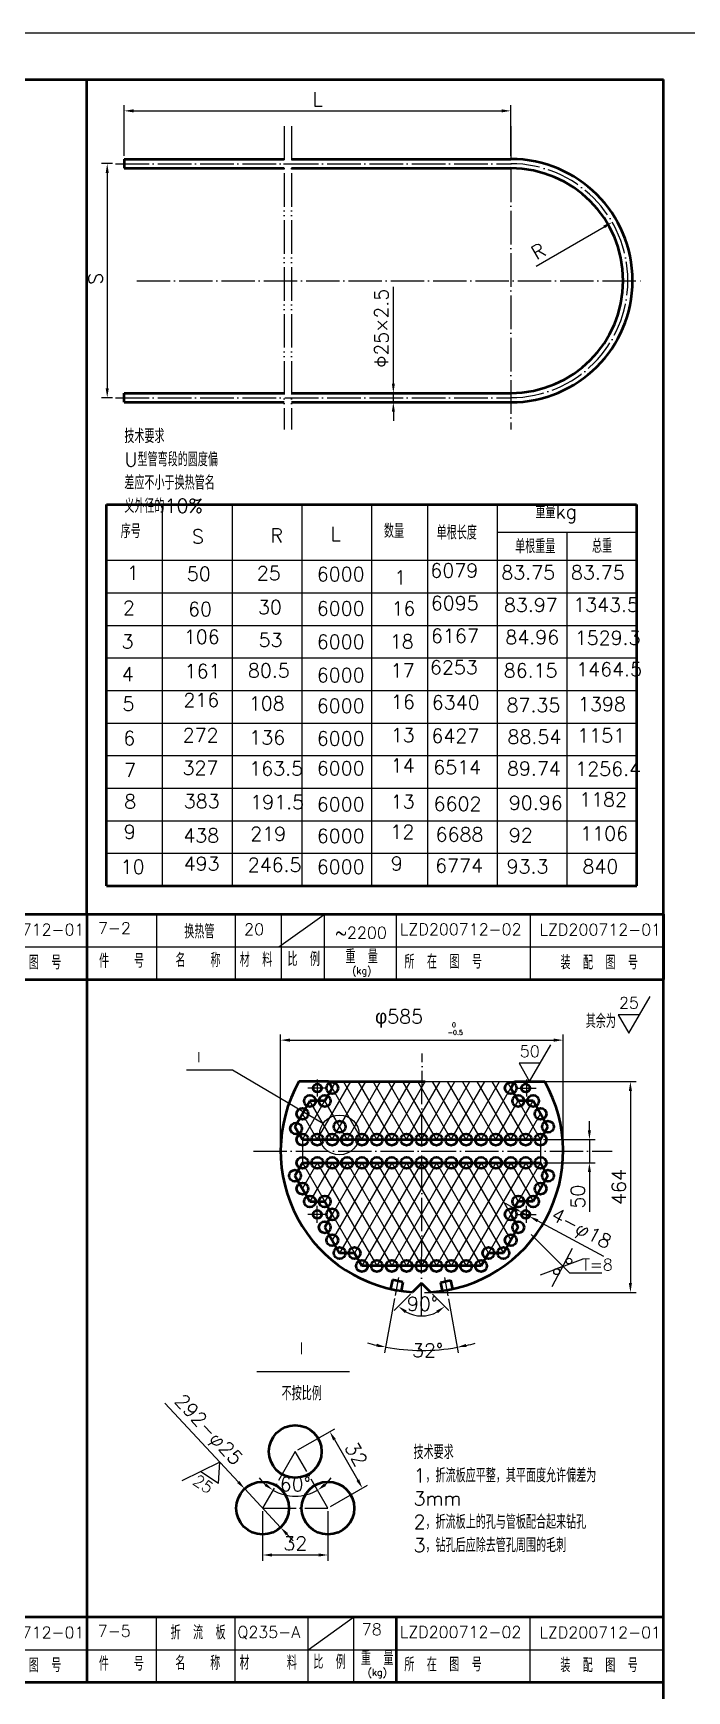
# Model space of a CAD drawing. Header units: millimetres. Extents: x -473 to 368, y 183 to 777.
# Drawn here: x -197.8 to -57.2, y 420.5 to 777 of the extents above; entities that cross this region are included whole.
import ezdxf

# ---------------------------------------------------------------- set-up
doc = ezdxf.new("R2010")
doc.units = ezdxf.units.MM
doc.header["$LTSCALE"] = 0.3
doc.linetypes.add('ACAD_ISO04W100', pattern=[30, 24, -3, 0, -3])
doc.linetypes.add('ACAD_ISO05W100', pattern=[33, 24, -3, 0, -3, 0, -3])
doc.layers.get('Defpoints').update_dxf_attribs({"lineweight": 25})
for name, color, linetype, lineweight in [('双点化线', 56, 'ACAD_ISO05W100', 25), ('图层1', 3, 'Continuous', 25), ('实线', 7, 'Continuous', 50), ('标注线---细实线', 4, 'Continuous', 25), ('点化线', 10, 'ACAD_ISO04W100', 25)]:
    doc.layers.add(name, color=color, linetype=linetype, lineweight=lineweight)
doc.styles.get("Standard").update_dxf_attribs({"font": 'txt', "bigfont": 'gbcbig.shx'})
doc.styles.add('字母', font='txt.shx', dxfattribs={"height": 1, "bigfont": 'gbcbig.shx'})
doc.styles.add('普通标注', font='txt.shx', dxfattribs={"height": 3, "bigfont": 'gbcbig.shx'})
doc.styles.add('标题栏小字', font='txt.shx', dxfattribs={"height": 3, "bigfont": 'gbcbig.shx'})
doc.dimstyles.new('BIAOZHU', dxfattribs={"dimtxt": 3, "dimasz": 2, "dimexe": 1.25, "dimexo": 0.65, "dimgap": 1, "dimtad": 1, "dimtxsty": 'Standard', "dimcen": 2.5, "dimadec": 0, "dimazin": 0, "dimtfac": 1, "dimtmove": 0, "dimatfit": 3, "dimfxl": 0, "dimarcsym": 0})
doc.dimstyles.new('BIAOZHU$2', dxfattribs={"dimtxt": 3, "dimasz": 2, "dimexe": 1.25, "dimexo": 0.65, "dimgap": 1, "dimtad": 1, "dimtih": 1, "dimtoh": 1, "dimtxsty": 'Standard', "dimcen": 2.5, "dimclrd": 4, "dimadec": 0, "dimazin": 0, "dimtfac": 1, "dimtmove": 0, "dimatfit": 3, "dimfxl": 0, "dimarcsym": 0})

# ---------------------------------------------------------------- blocks, each defined once
blk = doc.blocks.new('*D12')
at = {"layer": 'Defpoints', "color": 0}
for p in [(-180.04, 748.89), (-181.85, 698.56), (-180.04, 698.56)]:
    blk.add_point(p, dxfattribs=at)
at = {"layer": '标注线---细实线', "color": 0, "lineweight": -2}
for p, q in [((-180.69, 748.89), (-183.1, 748.89)), ((-181.85, 746.89), (-181.85, 700.56)), ((-180.69, 698.56), (-183.1, 698.56))]:
    blk.add_line(p, q, dxfattribs=at)
at = {"layer": '标注线---细实线', "color": 0}
for points in [[(-182.18, 746.89), (-181.51, 746.89), (-181.85, 748.89)], [(-182.18, 700.56), (-181.51, 700.56), (-181.85, 698.56)]]:
    blk.add_solid(points, dxfattribs=at)
at = {"layer": '标注线---细实线', "color": 0, "insert": (-184.35, 724.15), "char_height": 3, "attachment_point": 5, "rotation": 90}
blk.add_mtext('S', dxfattribs=at)
blk = doc.blocks.new('*D13')
at = {"layer": 'Defpoints', "color": 0}
for p in [(-95.06, 760.24), (-178.19, 749.89), (-95.06, 749.89)]:
    blk.add_point(p, dxfattribs=at)
at = {"layer": '标注线---细实线', "color": 0, "lineweight": -2}
for p, q in [((-178.19, 750.54), (-178.19, 761.49)), ((-176.19, 760.24), (-97.06, 760.24)), ((-95.06, 750.54), (-95.06, 761.49))]:
    blk.add_line(p, q, dxfattribs=at)
at = {"layer": '标注线---细实线', "color": 0}
for points in [[(-176.19, 760.58), (-176.19, 759.91), (-178.19, 760.24)], [(-97.06, 760.58), (-97.06, 759.91), (-95.06, 760.24)]]:
    blk.add_solid(points, dxfattribs=at)
at = {"layer": '标注线---细实线', "color": 0, "insert": (-136.62, 762.74), "char_height": 3, "attachment_point": 5}
blk.add_mtext('L', dxfattribs=at)
blk = doc.blocks.new('*D14')
at = {"layer": 'Defpoints', "color": 0}
for p in [(-73.26, 736.3), (-95.06, 723.72)]:
    blk.add_point(p, dxfattribs=at)
at = {"layer": '标注线---细实线', "color": 0, "lineweight": -2}
blk.add_line((-89.6, 726.87), (-75, 735.3), dxfattribs=at)
at = {"layer": '标注线---细实线', "color": 0}
blk.add_solid([(-75.16, 735.59), (-74.83, 735.01), (-73.26, 736.3)], dxfattribs=at)
at = {"layer": '标注线---细实线', "color": 0, "insert": (-89.12, 730.04), "char_height": 3, "attachment_point": 5, "rotation": 29.9771}
blk.add_mtext('R', dxfattribs=at)
blk = doc.blocks.new('*D15')
at = {"layer": 'Defpoints', "color": 0}
for p in [(-118.64, 699.56), (-120.32, 697.56), (-118.64, 697.56)]:
    blk.add_point(p, dxfattribs=at)
at = {"layer": '标注线---细实线', "color": 0, "lineweight": -2}
for p, q in [((-120.32, 701.56), (-120.32, 722.43)), ((-119.29, 699.56), (-121.57, 699.56)), ((-120.32, 697.56), (-120.32, 699.56)), ((-119.29, 697.56), (-121.57, 697.56)), ((-120.32, 695.56), (-120.32, 693.56))]:
    blk.add_line(p, q, dxfattribs=at)
at = {"layer": '标注线---细实线', "color": 0}
for points in [[(-120.65, 701.56), (-119.99, 701.56), (-120.32, 699.56)], [(-120.65, 695.56), (-119.99, 695.56), (-120.32, 697.56)]]:
    blk.add_solid(points, dxfattribs=at)
at = {"layer": '标注线---细实线', "color": 0, "insert": (-122.9, 713.5), "char_height": 3, "attachment_point": 5, "rotation": 90}
blk.add_mtext('Φ25×2.5', dxfattribs=at)
blk = doc.blocks.new('*D23')
at = {"layer": 'Defpoints', "color": 0}
for p in [(-88.67, 539), (-88.67, 534), (-78.16, 534)]:
    blk.add_point(p, dxfattribs=at)
at = {"layer": '标注线---细实线', "color": 0, "lineweight": -2}
for p, q in [((-78.16, 541), (-78.16, 543)), ((-88.02, 539), (-76.91, 539)), ((-78.16, 539), (-78.16, 534)), ((-88.02, 534), (-76.91, 534)), ((-78.16, 532), (-78.16, 523.5))]:
    blk.add_line(p, q, dxfattribs=at)
at = {"layer": '标注线---细实线', "color": 0}
for points in [[(-78.5, 541), (-77.83, 541), (-78.16, 539)], [(-78.5, 532), (-77.83, 532), (-78.16, 534)]]:
    blk.add_solid(points, dxfattribs=at)
at = {"layer": '标注线---细实线', "color": 0, "insert": (-80.66, 526.75), "char_height": 3, "attachment_point": 5, "rotation": 90}
blk.add_mtext('50', dxfattribs=at)
blk = doc.blocks.new('*D41')
at = {"layer": 'Defpoints', "color": 0}
for p in [(-119.2, 509.37), (-109.3, 509.35), (-119.92, 505.46), (-108.6, 505.43), (-116.86, 493.74)]:
    blk.add_point(p, dxfattribs=at)
at = {"layer": '标注线---细实线', "color": 0, "lineweight": -2}
for p, q in [((-120.04, 504.82), (-122.19, 493.14)), ((-108.48, 504.79), (-106.38, 493.11))]:
    blk.add_line(p, q, dxfattribs=at)
at = {"layer": '标注线---细实线', "color": 4, "lineweight": -2}
for start, end in [(254.1887, 256.8635), (259.5383, 280.1997), (282.8745, 285.5493)]:
    blk.add_arc((-114.19, 536.5), 42.84, start, end, dxfattribs=at)
at = {"layer": '标注线---细实线', "color": 4}
for points in [[(-123.86, 495.11), (-123.99, 494.45), (-121.97, 494.37)], [(-104.57, 494.41), (-104.71, 495.06), (-106.6, 494.34)]]:
    blk.add_solid(points, dxfattribs=at)
at = {"layer": '标注线---细实线', "color": 0, "insert": (-112.96, 493.68), "char_height": 3, "attachment_point": 5}
blk.add_mtext('32°', dxfattribs=at)
blk = doc.blocks.new('*D42')
at = {"layer": 'Defpoints', "color": 0}
for p in [(-83.82, 560.39), (-144.56, 536.5), (-83.82, 536.5)]:
    blk.add_point(p, dxfattribs=at)
at = {"layer": '标注线---细实线', "color": 0, "lineweight": -2}
for p, q in [((-144.56, 537.15), (-144.56, 561.64)), ((-142.56, 560.39), (-85.82, 560.39)), ((-83.82, 537.15), (-83.82, 561.64))]:
    blk.add_line(p, q, dxfattribs=at)
at = {"layer": '标注线---细实线', "color": 0}
for points in [[(-142.56, 560.73), (-142.56, 560.06), (-144.56, 560.39)], [(-85.82, 560.73), (-85.82, 560.06), (-83.82, 560.39)]]:
    blk.add_solid(points, dxfattribs=at)
blk = doc.blocks.new('粗糙度1')
at = {"layer": '标注线---细实线'}
blk.add_line((0, 0), (9.11, 0), dxfattribs=at)
blk.add_lwpolyline([(2.27, 3.94), (0, 0), (4.54, 0)], close=True, dxfattribs=at)
blk = doc.blocks.new('*D50')
at = {"layer": 'Defpoints', "color": 0}
for p in [(-92.66, 523.34), (-91.08, 522.49)]:
    blk.add_point(p, dxfattribs=at)
at = {"layer": '标注线---细实线', "color": 0, "lineweight": -2}
for p, q in [((-94.42, 524.29), (-96.19, 525.24)), ((-92.66, 523.34), (-91.08, 522.49)), ((-75.05, 513.89), (-89.31, 521.55))]:
    blk.add_line(p, q, dxfattribs=at)
at = {"layer": '标注线---细实线', "color": 0}
for points in [[(-94.27, 524.58), (-94.58, 524), (-92.66, 523.34)], [(-89.16, 521.84), (-89.47, 521.25), (-91.08, 522.49)]]:
    blk.add_solid(points, dxfattribs=at)
at = {"layer": '标注线---细实线', "color": 0, "insert": (-80.08, 519.52), "char_height": 3, "attachment_point": 5, "rotation": 331.7768}
blk.add_mtext('4-φ18', dxfattribs=at)
blk = doc.blocks.new('*D53')
at = {"layer": 'Defpoints', "color": 0}
for p in [(-114.15, 551.47), (-114.26, 506.13), (-69.35, 506.13)]:
    blk.add_point(p, dxfattribs=at)
at = {"layer": '标注线---细实线', "color": 0, "lineweight": -2}
for p, q in [((-113.5, 551.47), (-68.1, 551.47)), ((-69.35, 549.47), (-69.35, 508.13)), ((-113.61, 506.13), (-68.1, 506.13))]:
    blk.add_line(p, q, dxfattribs=at)
at = {"layer": '标注线---细实线', "color": 0}
for points in [[(-69.68, 549.47), (-69.02, 549.47), (-69.35, 551.47)], [(-69.68, 508.13), (-69.02, 508.13), (-69.35, 506.13)]]:
    blk.add_solid(points, dxfattribs=at)
at = {"layer": '标注线---细实线', "color": 0, "insert": (-71.85, 528.8), "char_height": 3, "attachment_point": 5, "rotation": 90}
blk.add_mtext('464', dxfattribs=at)
blk = doc.blocks.new('*D54')
at = {"layer": 'Defpoints', "color": 0}
for p in [(-114.25, 508.13), (-114.25, 508.13), (-116.19, 506.2), (-112.33, 506.19), (-116.09, 501.33)]:
    blk.add_point(p, dxfattribs=at)
at = {"layer": '标注线---细实线', "color": 0, "lineweight": -2}
for p, q in [((-116.65, 505.74), (-120.12, 502.27)), ((-111.87, 505.73), (-108.41, 502.24))]:
    blk.add_line(p, q, dxfattribs=at)
at = {"layer": '标注线---细实线', "color": 4, "lineweight": -2}
blk.add_arc((-114.25, 508.13), 7.05, 241.3135, 298.4245, dxfattribs=at)
at = {"layer": '标注线---细实线', "color": 4}
for points in [[(-117.84, 501.68), (-117.44, 502.22), (-119.24, 503.15)], [(-111.1, 502.2), (-110.7, 501.67), (-109.29, 503.13)]]:
    blk.add_solid(points, dxfattribs=at)
at = {"layer": '标注线---细实线', "color": 0, "insert": (-114.06, 503.67), "char_height": 3, "attachment_point": 5}
blk.add_mtext('90°', dxfattribs=at)
blk = doc.blocks.new('*D55')
at = {"layer": 'Defpoints', "color": 0}
for p in [(-141.41, 471.92), (-126.97, 464.03), (-134.38, 459.75)]:
    blk.add_point(p, dxfattribs=at)
at = {"layer": '标注线---细实线', "color": 0, "lineweight": -2}
for p, q in [((-140.84, 472.25), (-132.91, 476.83)), ((-132.99, 474.47), (-127.97, 465.77)), ((-133.82, 460.08), (-125.88, 464.66))]:
    blk.add_line(p, q, dxfattribs=at)
at = {"layer": '标注线---细实线', "color": 0}
for points in [[(-132.7, 474.64), (-133.28, 474.3), (-133.99, 476.2)], [(-127.68, 465.93), (-128.26, 465.6), (-126.97, 464.03)]]:
    blk.add_solid(points, dxfattribs=at)
at = {"layer": '标注线---细实线', "color": 0, "insert": (-128.31, 471.37), "char_height": 3, "attachment_point": 5, "rotation": 300}
blk.add_mtext('32', dxfattribs=at)
blk = doc.blocks.new('*D56')
at = {"layer": 'Defpoints', "color": 0}
for p in [(-148.43, 459.75), (-134.38, 459.75), (-134.38, 449.67)]:
    blk.add_point(p, dxfattribs=at)
at = {"layer": '标注线---细实线', "color": 0, "lineweight": -2}
for p, q in [((-148.43, 459.1), (-148.43, 448.42)), ((-134.38, 459.1), (-134.38, 448.42)), ((-146.43, 449.67), (-136.38, 449.67))]:
    blk.add_line(p, q, dxfattribs=at)
at = {"layer": '标注线---细实线', "color": 0}
for points in [[(-146.43, 450), (-146.43, 449.33), (-148.43, 449.67)], [(-136.38, 450), (-136.38, 449.33), (-134.38, 449.67)]]:
    blk.add_solid(points, dxfattribs=at)
at = {"layer": '标注线---细实线', "color": 0, "insert": (-141.41, 452.17), "char_height": 3, "attachment_point": 5}
blk.add_mtext('32', dxfattribs=at)
blk = doc.blocks.new('*D57')
at = {"layer": 'Defpoints', "color": 0}
for p in [(-141.41, 471.92), (-141.41, 471.92), (-143.07, 462.48), (-148.43, 459.75), (-134.38, 459.75)]:
    blk.add_point(p, dxfattribs=at)
at = {"layer": '标注线---细实线', "color": 4, "lineweight": -2}
for start, end in [(216.0592, 228.0296), (240, 300), (311.9704, 323.9408)]:
    blk.add_arc((-141.41, 471.92), 9.59, start, end, dxfattribs=at)
at = {"layer": '标注线---细实线', "color": 4}
for points in [[(-147.62, 465.06), (-148.02, 464.52), (-146.2, 463.62)], [(-134.8, 464.52), (-135.19, 465.06), (-136.61, 463.62)]]:
    blk.add_solid(points, dxfattribs=at)
at = {"layer": '标注线---细实线', "color": 0, "insert": (-141.41, 464.92), "char_height": 3, "attachment_point": 5}
blk.add_mtext('60°', dxfattribs=at)
blk = doc.blocks.new('*D58')
at = {"layer": 'Defpoints', "color": 0}
for p in [(-152.29, 463.9), (-144.57, 455.61)]:
    blk.add_point(p, dxfattribs=at)
at = {"layer": '标注线---细实线', "color": 0, "lineweight": -2}
for p, q in [((-169.46, 482.33), (-153.65, 465.36)), ((-144.57, 455.61), (-152.29, 463.9)), ((-143.21, 454.15), (-141.85, 452.68))]:
    blk.add_line(p, q, dxfattribs=at)
at = {"layer": '标注线---细实线', "color": 0}
for points in [[(-153.41, 465.59), (-153.9, 465.14), (-152.29, 463.9)], [(-142.96, 454.37), (-143.45, 453.92), (-144.57, 455.61)]]:
    blk.add_solid(points, dxfattribs=at)
at = {"layer": '标注线---细实线', "color": 0, "insert": (-160.35, 476.34), "char_height": 3, "attachment_point": 5, "rotation": 312.9662, "style": '普通标注'}
blk.add_mtext('292-φ25', dxfattribs=at)

msp = doc.modelspace()

# ---------------------------------------------------------------- linework, layer by layer
at = {"layer": '双点化线'}
for p, q in [((-143.806, 756.919), (-143.806, 691.738)), ((-142.225, 756.919), (-142.225, 691.738))]:
    msp.add_line(p, q, dxfattribs=at)
at = {"layer": '图层1'}
for p, q in [((-138.269, 547.318), (-135.069, 547.318)), ((-88.669, 539.004), (-87.069, 541.775)), ((-90.269, 525.69), (-93.469, 525.69))]:
    msp.add_line(p, q, dxfattribs=at)
msp.add_lwpolyline([(-472.735, 182.956), (368.265, 182.956), (368.265, 776.956), (-472.735, 776.956)], close=True, dxfattribs=at)
at = {"layer": '实线'}
for p, q in [((-447.735, 766.956), (-62.235, 766.956)), ((-186.235, 587.461), (-186.235, 766.956)), ((-62.235, 192.956), (-62.235, 766.956)), ((-178.189, 749.886), (-143.806, 749.886)), ((-178.189, 749.886), (-178.189, 747.886)), ((-142.225, 749.886), (-95.058, 749.886)), ((-178.189, 747.886), (-143.806, 747.886)), ((-142.225, 747.886), (-95.058, 747.886)), ((-178.189, 697.563), (-178.189, 699.563)), ((-178.189, 699.563), (-143.806, 699.563)), ((-142.225, 699.563), (-95.058, 699.563)), ((-178.189, 697.563), (-143.806, 697.563)), ((-142.225, 697.563), (-95.058, 697.563)), ((-182.013, 675.591), (-68.013, 675.591)), ((-182.013, 593.591), (-182.013, 675.591)), ((-68.013, 675.591), (-68.013, 593.591)), ((-182.013, 593.591), (-67.933, 593.591)), ((-186.195, 587.425), (-310.195, 587.425)), ((-186.195, 587.425), (-206.195, 587.425)), ((-186.235, 587.461), (-186.235, 573.461)), ((-186.235, 587.425), (-186.235, 573.425)), ((-62.195, 587.425), (-186.195, 587.425)), ((-171.195, 587.425), (-186.195, 587.425)), ((-186.195, 587.425), (-186.195, 573.425)), ((-134.358, 587.425), (-154.358, 587.425)), ((-114.192, 587.425), (-126.192, 587.425)), ((-62.195, 587.425), (-82.195, 587.425)), ((-62.235, 587.461), (-62.235, 573.461)), ((-62.235, 587.425), (-62.235, 573.425)), ((-447.735, 573.461), (-62.235, 573.461)), ((-186.235, 573.461), (-186.195, 436.283)), ((-134.269, 551.475), (-140.611, 551.475)), ((-133.469, 550.089), (-135.069, 547.318)), ((-134.269, 551.475), (-133.469, 550.089)), ((-134.269, 551.475), (-113.469, 551.475)), ((-94.269, 551.475), (-95.069, 550.089)), ((-95.069, 550.089), (-93.469, 547.318)), ((-94.269, 551.475), (-87.765, 551.475)), ((-141.469, 541.775), (-138.269, 547.318)), ((-135.069, 547.318), (-138.269, 547.318)), ((-90.269, 547.318), (-93.469, 547.318)), ((-87.069, 541.775), (-90.269, 547.318)), ((-139.869, 539.004), (-141.469, 541.775)), ((-139.869, 539.004), (-88.669, 539.004)), ((-87.069, 541.775), (-88.669, 539.004)), ((-139.869, 534.004), (-141.469, 531.232)), ((-141.469, 531.232), (-138.269, 525.69)), ((-139.869, 534.004), (-88.669, 534.004)), ((-87.069, 531.232), (-90.269, 525.69)), ((-88.669, 534.004), (-87.069, 531.232)), ((-138.269, 525.69), (-135.069, 525.69)), ((-138.269, 525.69), (-135.069, 525.69)), ((-135.069, 525.69), (-133.469, 522.919)), ((-93.469, 525.69), (-95.069, 522.919)), ((-90.269, 525.69), (-93.469, 525.69)), ((-133.469, 522.919), (-135.069, 520.147)), ((-95.069, 522.919), (-93.469, 520.147)), ((-135.069, 520.147), (-131.869, 514.605)), ((-93.469, 520.147), (-96.669, 514.605)), ((-128.669, 514.605), (-131.869, 514.605)), ((-128.669, 514.605), (-127.069, 511.833)), ((-99.869, 514.605), (-101.469, 511.833)), ((-96.669, 514.605), (-99.869, 514.605)), ((-101.469, 511.833), (-127.069, 511.833)), ((-120.471, 508.811), (-120.908, 506.887)), ((-118.296, 508.311), (-120.471, 508.811)), ((-118.296, 508.311), (-118.661, 506.465)), ((-114.253, 508.134), (-116.187, 506.2)), ((-114.253, 508.134), (-112.327, 506.191)), ((-110.208, 508.293), (-108.031, 508.783)), ((-110.208, 508.293), (-109.852, 506.445)), ((-108.031, 508.783), (-107.603, 506.857)), ((-186.195, 436.283), (-310.195, 436.283)), ((-186.195, 436.283), (-206.195, 436.283)), ((-186.235, 436.319), (-186.235, 422.319)), ((-62.235, 436.283), (-186.235, 436.283)), ((-171.235, 436.283), (-186.235, 436.283)), ((-186.235, 436.283), (-186.235, 422.283)), ((-134.398, 436.283), (-154.398, 436.283)), ((-119.658, 422.283), (-119.658, 436.283)), ((-62.235, 436.283), (-82.235, 436.283)), ((-62.275, 436.319), (-62.275, 422.319)), ((-447.735, 422.283), (-62.235, 422.283))]:
    msp.add_line(p, q, dxfattribs=at)
for centre, radius in [((-136.669, 550.089), 0.9), ((-133.469, 550.089), 1.25), ((-95.069, 550.089), 1.25), ((-91.869, 550.089), 0.9), ((-139.869, 544.546), 1.25), ((-138.269, 547.318), 1.25), ((-135.069, 547.318), 1.25), ((-93.469, 547.318), 1.25), ((-90.269, 547.318), 1.25), ((-88.669, 544.546), 1.25), ((-141.247, 541.391), 1.25), ((-131.869, 541.775), 1.25), ((-87.069, 541.775), 1.25), ((-139.869, 539.004), 1.25), ((-136.669, 539.004), 1.25), ((-133.469, 539.004), 1.25), ((-130.269, 539.004), 1.25), ((-127.069, 539.004), 1.25), ((-123.869, 539.004), 1.25), ((-120.669, 539.004), 1.25), ((-117.469, 539.004), 1.25), ((-114.269, 539.004), 1.25), ((-111.069, 539.004), 1.25), ((-107.869, 539.004), 1.25), ((-104.669, 539.004), 1.25), ((-101.469, 539.004), 1.25), ((-98.269, 539.004), 1.25), ((-95.069, 539.004), 1.25), ((-91.869, 539.004), 1.25), ((-88.669, 539.004), 1.25), ((-139.869, 534.004), 1.25), ((-136.669, 534.004), 1.25), ((-133.469, 534.004), 1.25), ((-130.269, 534.004), 1.25), ((-127.069, 534.004), 1.25), ((-123.869, 534.004), 1.25), ((-120.669, 534.004), 1.25), ((-117.469, 534.004), 1.25), ((-114.269, 534.004), 1.25), ((-111.069, 534.004), 1.25), ((-107.869, 534.004), 1.25), ((-104.669, 534.004), 1.25), ((-101.469, 534.004), 1.25), ((-98.269, 534.004), 1.25), ((-95.069, 534.004), 1.25), ((-91.869, 534.004), 1.25), ((-88.669, 534.004), 1.25), ((-141.469, 531.232), 1.25), ((-87.069, 531.232), 1.25), ((-139.869, 528.461), 1.25), ((-88.669, 528.461), 1.25), ((-138.269, 525.69), 1.25), ((-135.069, 525.69), 1.25), ((-133.469, 522.919), 1.25), ((-95.069, 522.919), 1.25), ((-93.469, 525.69), 1.25), ((-90.269, 525.69), 1.25), ((-136.669, 522.919), 0.9), ((-135.069, 520.147), 1.25), ((-93.469, 520.147), 1.25), ((-91.869, 522.919), 0.9), ((-133.469, 517.376), 1.25), ((-95.069, 517.376), 1.25), ((-131.869, 514.605), 1.25), ((-128.669, 514.605), 1.25), ((-99.869, 514.605), 1.25), ((-96.669, 514.605), 1.25), ((-127.069, 511.833), 1.25), ((-123.869, 511.833), 1.25), ((-120.669, 511.833), 1.25), ((-117.469, 511.833), 1.25), ((-114.269, 511.833), 1.25), ((-111.069, 511.833), 1.25), ((-107.869, 511.833), 1.25), ((-104.669, 511.833), 1.25), ((-101.469, 511.833), 1.25), ((-141.406, 471.923), 5.663), ((-148.432, 459.755), 5.663), ((-134.381, 459.755), 5.663)]:
    msp.add_circle(centre, radius, dxfattribs=at)
for centre, radius, start, end in [((-95.058, 723.725), 26.161, 270, 90), ((-95.058, 723.725), 24.161, 270, 90), ((-114.188, 536.504), 30.37, 150.46512, 266.22578), ((-114.188, 536.504), 30.37, 273.51221, 29.53488)]:
    msp.add_arc(centre, radius, start, end, dxfattribs=at)
at = {"layer": '标注线---细实线'}
for p, q in [((-170.013, 675.591), (-170.013, 593.591)), ((-155.013, 675.591), (-155.013, 593.591)), ((-140.013, 675.591), (-140.013, 593.591)), ((-125.013, 675.591), (-125.013, 593.591)), ((-113.013, 675.591), (-113.013, 593.591)), ((-98.013, 675.591), (-98.013, 593.591)), ((-97.992, 669.621), (-67.992, 669.621)), ((-83.013, 669.621), (-83.013, 593.591)), ((-182.013, 663.591), (-68.013, 663.591)), ((-182.013, 656.591), (-68.013, 656.591)), ((-182.013, 649.591), (-68.013, 649.591)), ((-182.013, 642.591), (-68.013, 642.591)), ((-182.013, 635.591), (-68.013, 635.591)), ((-182.013, 628.591), (-68.013, 628.591)), ((-182.013, 621.591), (-68.013, 621.591)), ((-182.013, 614.591), (-68.013, 614.591)), ((-182.013, 607.591), (-68.013, 607.591)), ((-182.013, 600.591), (-68.013, 600.591)), ((-171.195, 573.425), (-171.195, 587.425)), ((-154.358, 587.425), (-154.358, 573.425)), ((-144.98, 580.425), (-135.177, 587.425)), ((-144.388, 573.425), (-144.388, 587.425)), ((-135.177, 587.425), (-135.177, 573.425)), ((-119.618, 573.425), (-119.618, 587.425)), ((-90.907, 587.425), (-90.907, 573.425)), ((-310.195, 580.425), (-186.195, 580.425)), ((-186.195, 580.425), (-62.195, 580.425)), ((-69.673, 561.892), (-65.117, 569.784)), ((-91.017, 551.475), (-86.46, 559.367)), ((-154.875, 553.924), (-164.791, 553.924)), ((-135.451, 542.437), (-154.875, 553.924)), ((-139.869, 539.004), (-132.669, 551.475)), ((-136.669, 539.004), (-129.469, 551.475)), ((-127.069, 539.004), (-134.269, 551.475)), ((-133.469, 539.004), (-126.269, 551.475)), ((-123.869, 539.004), (-131.069, 551.475)), ((-130.269, 539.004), (-123.069, 551.475)), ((-120.669, 539.004), (-127.869, 551.475)), ((-127.069, 539.004), (-119.869, 551.475)), ((-117.469, 539.004), (-124.669, 551.475)), ((-123.869, 539.004), (-116.669, 551.475)), ((-114.269, 539.004), (-121.469, 551.475)), ((-120.669, 539.004), (-113.469, 551.475)), ((-111.069, 539.004), (-118.269, 551.475)), ((-117.469, 539.004), (-110.269, 551.475)), ((-107.869, 539.004), (-115.069, 551.475)), ((-114.269, 539.004), (-107.069, 551.475)), ((-104.669, 539.004), (-111.869, 551.475)), ((-111.069, 539.004), (-103.869, 551.475)), ((-101.469, 539.004), (-108.669, 551.475)), ((-107.869, 539.004), (-100.669, 551.475)), ((-98.269, 539.004), (-105.469, 551.475)), ((-104.669, 539.004), (-97.469, 551.475)), ((-95.069, 539.004), (-102.269, 551.475)), ((-101.469, 539.004), (-94.269, 551.475)), ((-91.869, 539.004), (-99.069, 551.475)), ((-88.669, 539.004), (-95.869, 551.475)), ((-133.469, 539.004), (-138.269, 547.318)), ((-130.269, 539.004), (-135.069, 547.318)), ((-98.269, 539.004), (-93.469, 547.318)), ((-95.069, 539.004), (-90.269, 547.318)), ((-136.669, 539.004), (-139.869, 544.546)), ((-91.869, 539.004), (-88.669, 544.546)), ((-139.869, 534.004), (-127.069, 511.833)), ((-136.669, 534.004), (-139.869, 528.461)), ((-133.469, 534.004), (-138.269, 525.69)), ((-136.669, 534.004), (-123.869, 511.833)), ((-127.069, 534.004), (-135.069, 520.147)), ((-130.269, 534.004), (-135.069, 525.69)), ((-133.469, 534.004), (-120.669, 511.833)), ((-123.869, 534.004), (-133.469, 517.376)), ((-120.669, 534.004), (-131.869, 514.605)), ((-130.269, 534.004), (-117.469, 511.833)), ((-117.469, 534.004), (-128.669, 514.605)), ((-127.069, 534.004), (-114.269, 511.833)), ((-114.269, 534.004), (-127.069, 511.833)), ((-123.869, 534.004), (-111.069, 511.833)), ((-111.069, 534.004), (-123.869, 511.833)), ((-120.669, 534.004), (-107.869, 511.833)), ((-107.869, 534.004), (-120.669, 511.833)), ((-117.469, 534.004), (-104.669, 511.833)), ((-104.669, 534.004), (-117.469, 511.833)), ((-114.269, 534.004), (-101.469, 511.833)), ((-101.469, 534.004), (-114.269, 511.833)), ((-111.069, 534.004), (-99.869, 514.605)), ((-98.269, 534.004), (-111.069, 511.833)), ((-107.869, 534.004), (-96.669, 514.605)), ((-95.069, 534.004), (-107.869, 511.833)), ((-104.669, 534.004), (-95.069, 517.376)), ((-91.869, 534.004), (-104.669, 511.833)), ((-104.669, 534.004), (-95.069, 517.376)), ((-101.469, 534.004), (-93.469, 520.147)), ((-88.669, 534.004), (-101.469, 511.833)), ((-98.269, 534.004), (-93.469, 525.69)), ((-95.069, 534.004), (-90.269, 525.69)), ((-91.869, 534.004), (-88.669, 528.461)), ((-90.704, 518.558), (-82.461, 510.314)), ((-86.171, 507.414), (-81.816, 515.641)), ((-88.708, 509.951), (-79.524, 513.349)), ((-83.883, 511.736), (-85.684, 511.07)), ((-82.461, 510.314), (-75.502, 510.314)), ((-149.703, 489.135), (-129.734, 489.135)), ((-157.65, 469.653), (-165.815, 465.604)), ((-157.65, 469.653), (-165.815, 465.604)), ((-171.235, 422.283), (-171.235, 436.283)), ((-154.398, 436.283), (-154.398, 422.283)), ((-138.658, 422.283), (-138.658, 436.283)), ((-138.658, 429.283), (-128.855, 436.283)), ((-128.855, 436.283), (-128.855, 422.283)), ((-90.947, 436.283), (-90.947, 422.283)), ((-310.195, 429.283), (-186.195, 429.283)), ((-186.235, 429.283), (-62.235, 429.283))]:
    msp.add_line(p, q, dxfattribs=at)
for points in [[(-93.289, 555.41), (-91.017, 551.475), (-88.744, 555.41)], [(-157.938, 465.117), (-157.65, 469.653), (-161.722, 467.633)], [(-157.938, 465.117), (-157.65, 469.653), (-161.722, 467.633)]]:
    msp.add_lwpolyline(points, close=True, dxfattribs=at)
for centre, radius in [((-131.925, 540.009), 4.281), ((-82.556, 512.876), 0.608), ((-85.21, 510.596), 0.64)]:
    msp.add_circle(centre, radius, dxfattribs=at)
at = {"layer": '点化线'}
for p, q in [((-95.058, 756.919), (-95.058, 691.738)), ((-180.036, 748.886), (-95.058, 748.886)), ((-175.476, 723.725), (-66.691, 723.725)), ((-180.036, 698.563), (-95.058, 698.563)), ((-114.269, 501.089), (-114.14, 557.49)), ((-134.833, 550.089), (-138.743, 550.089)), ((-136.669, 551.892), (-136.669, 548.243)), ((-93.517, 550.089), (-89.607, 550.089)), ((-91.681, 551.892), (-91.681, 548.243)), ((-139.869, 539.004), (-139.869, 534.004)), ((-88.669, 539.004), (-88.669, 534.004)), ((-150.389, 536.504), (-73.289, 536.504)), ((-136.669, 521.115), (-136.669, 524.765)), ((-91.681, 521.115), (-91.681, 524.765)), ((-134.833, 522.919), (-138.743, 522.919)), ((-93.517, 522.919), (-89.607, 522.919)), ((-119.198, 509.37), (-119.921, 505.456)), ((-119.198, 509.37), (-119.921, 505.456)), ((-109.302, 509.347), (-108.597, 505.43)), ((-141.406, 471.923), (-148.432, 459.755)), ((-134.381, 459.755), (-141.406, 471.923)), ((-148.432, 459.755), (-134.381, 459.755))]:
    msp.add_line(p, q, dxfattribs=at)
msp.add_arc((-95.058, 723.725), 25.161, 270, 90, dxfattribs=at)

# ---------------------------------------------------------------- block references
at = {"layer": '标注线---细实线'}
for p, rotation in [((-69.673, 561.892), 60.00000000000006), ((-91.017, 551.475), 60.00000000000006), ((-157.65, 469.653), 206.3771751339546), ((-157.65, 469.653), 206.3771751339546)]:
    msp.add_blockref('粗糙度1', p, dxfattribs=dict(at, rotation=rotation))

# ---------------------------------------------------------------- texts
at = {"layer": '标注线---细实线', "attachment_point": 1}
for s, insert, char_height, width, style in [('技术要求\\PU型管弯段的圆度偏差应不小于换热管名义外径的10%', (-178.159, 691.791), 3, 20.92234, '标题栏小字'), ('重量kg', (-89.796, 675.591), 3, 20.92234, '标题栏小字'), ('序号', (-178.948, 671.349), 3, 15.31996, '普通标注'), ('R', (-146.765, 670.412), 3, 20.92234, '标题栏小字'), ('L', (-133.844, 670.801), 3, 20.92234, '标题栏小字'), ('数量', (-122.337, 671.4), 3, 20.92234, '标题栏小字'), ('单根长度', (-111.005, 671.051), 3, 20.92234, '标题栏小字'), ('S', (-163.628, 670.224), 3, 20.92234, '标题栏小字'), (' 单根重量', (-96.806, 668.102), 3, 20.92234, '标题栏小字'), ('总重', (-77.616, 668.18), 3, 20.92234, '标题栏小字'), ('1', (-177.638, 662.377), 3, 20.92234, '标题栏小字'), ('50', (-164.731, 662.18), 3, 20.92234, '标题栏小字'), ('25', (-149.67, 662.323), 3, 20.92234, '标题栏小字'), ('6000', (-136.786, 662.107), 3, 20.92234, '标题栏小字'), ('1', (-120.16, 661.362), 3, 20.92234, '标题栏小字'), ('6079', (-112.368, 662.887), 3, 20.92234, '标题栏小字'), ('83.75', (-97.114, 662.438), 3, 20.92234, '标题栏小字'), ('83.75', (-82.145, 662.471), 3, 20.92234, '标题栏小字'), ('2', (-178.473, 654.838), 3, 20.92234, '标题栏小字'), ('60', (-164.468, 654.606), 3, 20.92234, '标题栏小字'), ('30', (-149.429, 654.986), 3, 20.92234, '标题栏小字'), ('6000', (-136.786, 654.738), 3, 20.92234, '标题栏小字'), ('16', (-120.727, 654.749), 3, 20.92234, '标题栏小字'), ('6095', (-112.269, 655.843), 3, 20.92234, '标题栏小字'), ('83.97', (-96.554, 655.474), 3, 20.92234, '标题栏小字'), ('1343.5', (-81.653, 655.494), 3, 20.92234, '标题栏小字'), ('3', (-178.755, 647.611), 3, 20.92234, '标题栏小字'), ('106', (-165.371, 648.656), 3, 20.92234, '标题栏小字'), ('53', (-149.293, 647.951), 3, 20.92234, '标题栏小字'), ('6000', (-136.786, 647.558), 3, 20.92234, '标题栏小字'), ('18', (-121.091, 647.65), 3, 20.92234, '标题栏小字'), ('6167', (-112.224, 648.822), 3, 20.92234, '标题栏小字'), ('84.96', (-96.243, 648.572), 3, 20.92234, '标题栏小字'), ('1529.3', (-81.314, 648.436), 3, 20.92234, '标题栏小字'), ('6253', (-112.455, 642.072), 3, 20.92234, '标题栏小字'), ('4', (-178.755, 640.598), 3, 20.92234, '标题栏小字'), ('161', (-165.188, 641.254), 3, 20.92234, '标题栏小字'), ('80.5', (-151.588, 641.41), 3, 20.92234, '标题栏小字'), ('6000', (-136.786, 640.378), 3, 20.92234, '标题栏小字'), ('17', (-120.914, 641.411), 3, 20.92234, '标题栏小字'), ('86.15', (-96.583, 641.408), 3, 20.92234, '标题栏小字'), ('1464.5', (-80.998, 641.641), 3, 20.92234, '标题栏小字'), ('216', (-165.463, 635.04), 3, 20.92234, '标题栏小字'), ('16', (-120.821, 634.624), 3, 20.92234, '标题栏小字'), ('5', (-178.571, 634.231), 3, 20.92234, '标题栏小字'), ('108', (-151.398, 634.3), 3, 20.92234, '标题栏小字'), ('6000', (-136.786, 633.764), 3, 20.92234, '标题栏小字'), ('6340', (-112.061, 634.51), 3, 20.92234, '标题栏小字'), ('87.35', (-95.986, 633.951), 3, 20.92234, '标题栏小字'), ('1398', (-80.605, 634.176), 3, 20.92234, '标题栏小字'), ('272', (-165.617, 627.507), 3, 20.92234, '标题栏小字'), ('13', (-120.871, 627.491), 3, 20.92234, '标题栏小字'), ('6', (-178.386, 626.848), 3, 20.92234, '标题栏小字'), ('136', (-151.303, 627), 3, 20.92234, '标题栏小字'), ('6000', (-136.786, 626.773), 3, 20.92234, '标题栏小字'), ('6427', (-112.14, 627.342), 3, 20.92234, '标题栏小字'), ('88.54', (-95.782, 627.147), 3, 20.92234, '标题栏小字'), ('1151', (-80.762, 627.418), 3, 20.92234, '标题栏小字'), ('327', (-165.648, 620.475), 3, 20.92234, '标题栏小字'), ('163.5', (-151.301, 620.323), 3, 20.92234, '标题栏小字'), ('6000', (-136.786, 620.349), 3, 20.92234, '标题栏小字'), ('14', (-120.879, 620.933), 3, 20.92234, '标题栏小字'), ('6514', (-111.746, 620.568), 3, 20.92234, '标题栏小字'), ('7', (-178.201, 619.927), 3, 20.92234, '标题栏小字'), ('89.74', (-95.881, 620.286), 3, 20.92234, '标题栏小字'), ('1256.4', (-81.205, 620.211), 3, 20.92234, '标题栏小字'), ('8', (-178.2, 613.244), 3, 20.92234, '标题栏小字'), ('383', (-165.38, 613.315), 3, 20.92234, '标题栏小字'), ('1182', (-80.368, 613.631), 3, 20.92234, '标题栏小字'), ('191.5', (-151.098, 613.086), 3, 20.92234, '标题栏小字'), ('6000', (-136.786, 612.602), 3, 20.92234, '标题栏小字'), ('13', (-120.879, 613.179), 3, 20.92234, '标题栏小字'), ('6602', (-111.667, 612.691), 3, 20.92234, '标题栏小字'), ('90.96', (-95.483, 612.929), 3, 20.92234, '标题栏小字'), ('9', (-178.292, 606.692), 3, 20.92234, '标题栏小字'), ('219', (-151.098, 606.26), 3, 20.92234, '标题栏小字'), ('12', (-120.953, 606.714), 3, 20.92234, '标题栏小字'), ('6688', (-111.235, 606.088), 3, 20.92234, '标题栏小字'), ('1106', (-80.132, 606.323), 3, 20.92234, '标题栏小字'), ('438', (-165.487, 605.925), 3, 20.92234, '标题栏小字'), ('6000', (-136.786, 605.799), 3, 20.92234, '标题栏小字'), ('92', (-95.483, 605.969), 3, 20.92234, '标题栏小字'), ('10', (-178.948, 599.175), 3, 20.92234, '标题栏小字'), ('493', (-165.42, 599.846), 3, 20.92234, '标题栏小字'), ('246.5', (-151.634, 599.569), 3, 20.92234, '标题栏小字'), ('6000', (-136.786, 599.186), 3, 20.92234, '标题栏小字'), ('9', (-120.88, 599.91), 3, 20.92234, '标题栏小字'), ('6774', (-111.335, 599.418), 3, 20.92234, '标题栏小字'), ('93.3', (-95.981, 599.208), 3, 20.92234, '标题栏小字'), ('840', (-79.656, 599.208), 3, 20.92234, '标题栏小字'), ('LZD200712-01', (-212.882, 585.394), 2.5, 26.26221, '普通标注'), ('7-2', (-183.825, 585.724), 2.5, 13.14163, '普通标注'), ('换热管', (-165.269, 585.257), 3, 15.68987, '标题栏小字'), ('20', (-152.42, 585.472), 2.5, 14.54626, '普通标注'), ('~2200', (-132.858, 584.729), 2.5, 8.43354, '普通标注'), ('LZD200712-02', (-118.897, 585.468), 2.5, 23.4852, '普通标注'), ('LZD200712-01', (-88.882, 585.394), 2.5, 26.26221, '普通标注'), ('装 配 图 号', (-208.378, 578.608), 3, 18.8096, '标题栏小字'), ('件  号', (-183.599, 578.941), 3, 15.68987, '标题栏小字'), ('名  称', (-167.161, 579.088), 3, 15.68987, '标题栏小字'), ('材 料', (-153.355, 579.16), 3, 15.68987, '标题栏小字'), (' 比 例', (-145.774, 579.306), 3, 13.34302, '普通标注'), ('重 量', (-130.635, 579.877), 3, 12.89161, '普通标注'), ('所 在 图 号', (-117.925, 578.77), 3, 21.21529, '标题栏小字'), ('装 配 图 号', (-84.378, 578.608), 3, 19.28112, '标题栏小字'), ('(kg)', (-129.162, 576.081), 1.5, 8.75154, '字母'), ('{\\fSymusic|b0|i0|c161|p2;φ}585', (-124.25, 566.961), 3, 30.46508, '标题栏小字'), ('25', (-71.799, 569.665), 2.5, 6.83499, '普通标注'), (' 0\\P-0.5', (-108.625, 564.191), 1, 8.3704, '字母'), ('其余为', (-78.944, 565.985), 3, 6.12608, '普通标注'), ('Ⅰ', (-163.189, 557.891), 2.5, 11.81817, '普通标注'), ('50', (-93.143, 559.248), 2.5, 6.83499, '普通标注'), ('T=8', (-79.784, 513.349), 2.5, 8.49203, '普通标注'), ('Ⅰ', (-141.148, 495.509), 3, 13.34302, '普通标注'), ('不按比例', (-144.335, 485.924), 3, 13.34302, '普通标注'), ('技术要求\\P1，折流板应平整，其平面度允许偏差为3mm\\P2，折流板上的孔与管板配合起来钻孔\\P3，钻孔后应除去管孔周围的毛刺', (-115.98, 473.29), 3, 45.53947, '普通标注'), ('LZD200712-01', (-212.882, 434.252), 2.5, 26.26221, '普通标注'), ('7-5', (-183.865, 434.582), 2.5, 13.14163, '普通标注'), ('折 流 板', (-168.222, 434.512), 3, 13.34302, '普通标注'), ('Q235-A', (-153.853, 434.329), 2.5, 14.54626, '普通标注'), ('78', (-127.112, 434.931), 2.5, 7.69313, '普通标注'), ('LZD200712-02', (-118.937, 434.326), 2.5, 23.4852, '普通标注'), ('LZD200712-01', (-88.922, 434.252), 2.5, 26.26221, '普通标注'), ('件  号', (-183.639, 427.799), 3, 13.34302, '普通标注'), ('名  称', (-167.201, 427.946), 3, 13.34302, '普通标注'), ('材   料', (-153.395, 428.018), 3, 17.39582, '普通标注'), (' 比 例', (-140.209, 428.164), 3, 13.34302, '普通标注'), ('重 量', (-127.291, 428.962), 3, 13.34302, '普通标注'), ('所 在 图 号', (-117.965, 427.628), 3, 23.36367, '标题栏小字'), ('装 配 图 号', (-208.378, 427.465), 3, 21.33384, '普通标注'), ('(kg)', (-125.818, 425.166), 1.5, 8.75154, '字母'), ('装 配 图 号', (-84.418, 427.465), 3, 18.93573, '标题栏小字')]:
    msp.add_mtext(s, dxfattribs=dict(at, insert=insert, char_height=char_height, width=width, style=style))
at = {"layer": '标注线---细实线', "insert": (-162.295, 467.15), "char_height": 2.5, "width": 6.11604, "attachment_point": 1, "rotation": 326.37718, "style": '普通标注'}
msp.add_mtext('25', dxfattribs=at)

# ---------------------------------------------------------------- dimensions: what is measured, and where the dimension line sits
at = {"layer": '标注线---细实线'}
for base, p1, p2, text, picture, middle in [((-95.058, 760.244), (-178.189, 749.886), (-95.058, 749.886), 'L', '*D13', (-136.623, 762.744)), ((-134.381, 449.666), (-148.432, 459.755), (-134.381, 459.755), '32', '*D56', (-141.406, 452.166))]:
    dim = msp.add_linear_dim(base=base, p1=p1, p2=p2, text=text, dimstyle='BIAOZHU', dxfattribs=at)
    dim.commit()
    dim.dimension.update_dxf_attribs({"geometry": picture, "text_midpoint": middle})
for base, p1, p2, text, picture, middle in [((-181.845, 698.563), (-180.036, 748.886), (-180.036, 698.563), 'S', '*D12', (-181.845, 724.147)), ((-120.321, 697.563), (-118.641, 699.563), (-118.641, 697.563), 'Φ25×2.5', '*D15', (-120.321, 713.499)), ((-69.349, 506.134), (-114.154, 551.475), (-114.257, 506.134), '464', '*D53', (-69.349, 528.804))]:
    dim = msp.add_linear_dim(base=base, p1=p1, p2=p2, angle=90, text=text, dimstyle='BIAOZHU', dxfattribs=at)
    dim.commit()
    dim.dimension.update_dxf_attribs({"geometry": picture, "text_midpoint": middle, "dimtype": 160})
dim = msp.add_radius_dim(center=(-95.058, 723.725), mpoint=(-73.263, 736.297), text='R', dimstyle='BIAOZHU', dxfattribs=at)
dim.commit()
dim.dimension.update_dxf_attribs({"geometry": '*D14', "text_midpoint": (-87.872, 727.87), "dimtype": 164})
dim = msp.add_linear_dim(base=(-83.818, 560.395), p1=(-144.557, 536.504), p2=(-83.818, 536.504), text='   ', dimstyle='BIAOZHU', dxfattribs=at)
dim.commit()
dim.dimension.update_dxf_attribs({"geometry": '*D42', "text_midpoint": (-112.24, 560.395), "dimtype": 160})
dim = msp.add_linear_dim(base=(-78.163, 534.004), p1=(-88.669, 539.004), p2=(-88.669, 534.004), angle=90, text='50', dimstyle='BIAOZHU', dxfattribs=at)
dim.commit()
dim.dimension.update_dxf_attribs({"geometry": '*D23', "text_midpoint": (-80.663, 526.754)})
dim = msp.add_diameter_dim_2p(p1=(-92.662, 523.344), p2=(-91.076, 522.493), text='4-φ18', dimstyle='BIAOZHU', dxfattribs=at)
dim.commit()
dim.dimension.update_dxf_attribs({"geometry": '*D50', "text_midpoint": (-80.081, 519.523)})
dim = msp.add_angular_dim_2l(base=(-116.859, 493.742), line1=((-109.302, 509.347), (-108.597, 505.43)), line2=((-119.198, 509.37), (-119.921, 505.456)), text='32°', dimstyle='BIAOZHU$2', dxfattribs=at)
dim.commit()
dim.dimension.update_dxf_attribs({"geometry": '*D41', "text_midpoint": (-112.959, 493.676), "dimtype": 162})
for base, line1, line2, picture, middle in [((-116.087, 501.329), ((-114.253, 508.134), (-112.327, 506.191)), ((-114.253, 508.134), (-116.187, 506.2)), '*D54', (-114.061, 501.089)), ((-143.071, 462.478), ((-134.381, 459.755), (-141.406, 471.923)), ((-141.406, 471.923), (-148.432, 459.755)), '*D57', (-141.406, 462.333))]:
    dim = msp.add_angular_dim_2l(base=base, line1=line1, line2=line2, dimstyle='BIAOZHU$2', dxfattribs=at)
    dim.commit()
    dim.dimension.update_dxf_attribs({"geometry": picture, "text_midpoint": middle, "dimtype": 162})
dim = msp.add_diameter_dim_2p(p1=(-144.572, 455.611), p2=(-152.291, 463.899), text='292-φ25', dimstyle='BIAOZHU', override={"dimtxsty": '普通标注'}, dxfattribs=at)
dim.commit()
dim.dimension.update_dxf_attribs({"geometry": '*D58', "text_midpoint": (-160.347, 476.337)})
dim = msp.add_aligned_dim(p1=(-141.406, 471.923), p2=(-134.381, 459.755), distance=8.56, text='32', dimstyle='BIAOZHU', dxfattribs=at)
dim.commit()
dim.dimension.update_dxf_attribs({"geometry": '*D55', "text_midpoint": (-128.315, 471.369)})

doc.saveas('drawing.dxf')
